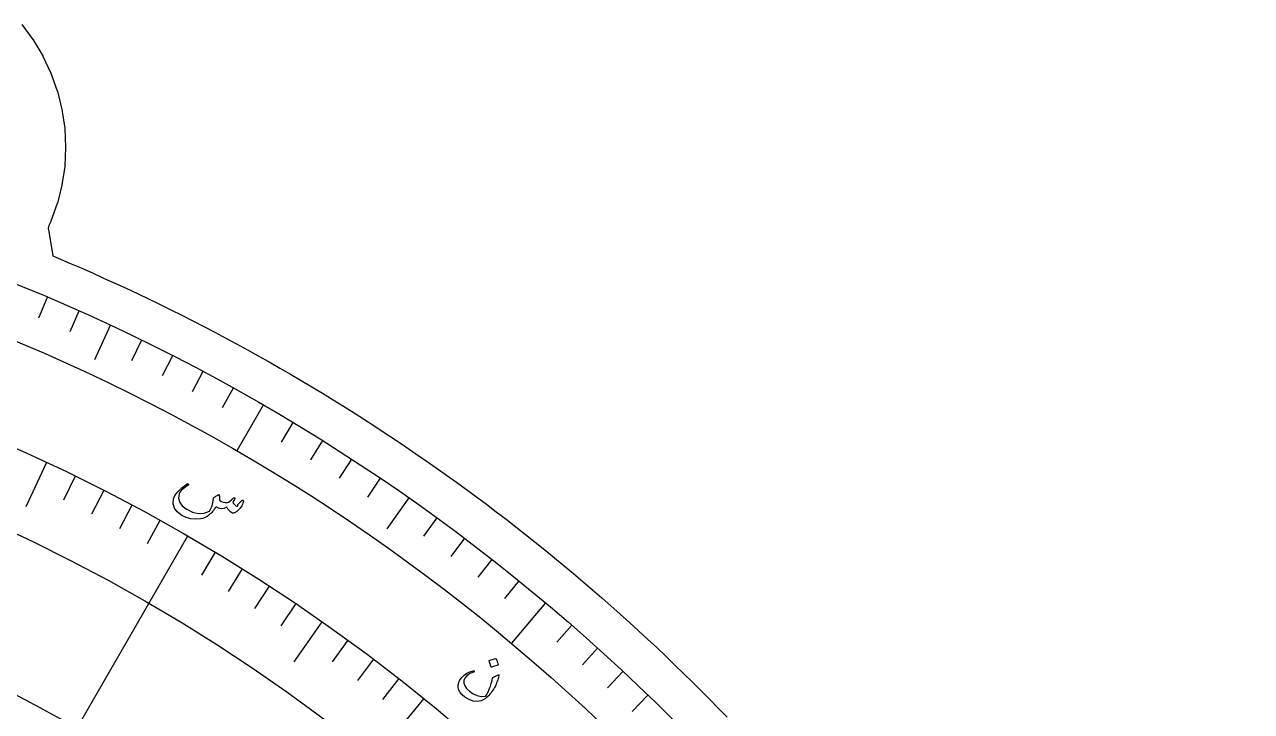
# Model space of a CAD drawing. Header units: millimetres. Extents: x -92 to 92, y -92 to 120.
# Drawn here: x 34.4 to 90.7, y 64.5 to 96 of the extents above; entities that cross this region are included whole.
import ezdxf

# ---------------------------------------------------------------- set-up
doc = ezdxf.new("R2010")
doc.units = ezdxf.units.MM
for name, color, linetype in [('CUT_OUTER', 1, 'Continuous'), ('ENGRAVE', 7, 'Continuous'), ('ENGRAVE_FINE', 8, 'Continuous'), ('TEXT', 5, 'Continuous')]:
    doc.layers.add(name, color=color, linetype=linetype)

msp = doc.modelspace()

# ---------------------------------------------------------------- linework, layer by layer
at = {"layer": 'CUT_OUTER'}
msp.add_lwpolyline([(34.2487, 95.9551), (34.7591, 95.267), (34.7672, 95.2548), (35.2077, 94.52), (35.2146, 94.507), (35.5809, 93.7325), (35.5865, 93.7189), (35.8751, 92.9123), (35.8794, 92.8982), (36.0876, 92.0672), (36.0905, 92.0528), (36.2162, 91.2053), (36.2176, 91.1907), (36.2596, 90.335), (36.2596, 90.3203), (36.2176, 89.4646), (36.2162, 89.45), (36.0905, 88.6025), (36.0876, 88.5881), (35.8794, 87.7571), (35.8751, 87.743), (35.5865, 86.9364), (35.5809, 86.9228), (35.4941, 86.7392), (35.4825, 86.7111), (35.4738, 86.6821), (35.4681, 86.6523), (35.4655, 86.622), (35.4659, 86.5917), (35.4693, 86.5616), (35.6722, 85.3444), (35.9219, 85.24), (36.4443, 85.018), (36.9652, 84.7928), (37.4848, 84.5644), (38.003, 84.3328), (38.5197, 84.098), (39.035, 83.8601), (39.5488, 83.619), (40.0612, 83.3748), (40.572, 83.1274), (41.0813, 82.8769), (41.589, 82.6232), (42.0952, 82.3665), (42.5998, 82.1067), (43.1028, 81.8437), (43.6042, 81.5777), (44.1039, 81.3086), (44.602, 81.0365), (45.0984, 80.7613), (45.5931, 80.483), (46.0861, 80.2018), (46.5773, 79.9175), (47.0668, 79.6302), (47.5545, 79.3399), (48.0404, 79.0466), (48.5245, 78.7504), (49.0068, 78.4511), (49.4873, 78.149), (49.9659, 77.8438), (50.4426, 77.5358), (50.9174, 77.2248), (51.3902, 76.9109), (51.8612, 76.5942), (52.3302, 76.2745), (52.7972, 75.952), (53.2623, 75.6266), (53.7253, 75.2984), (54.1863, 74.9673), (54.6453, 74.6334), (55.1022, 74.2967), (55.557, 73.9572), (56.0098, 73.6149), (56.4604, 73.2699), (56.9089, 72.922), (57.3553, 72.5715), (57.7995, 72.2182), (58.2415, 71.8622), (58.6814, 71.5035), (59.119, 71.1421), (59.5544, 70.778), (59.9876, 70.4112), (60.4185, 70.0418), (60.8471, 69.6698), (61.2735, 69.2951), (61.6975, 68.9178), (62.1192, 68.538), (62.5386, 68.1555), (62.9556, 67.7705), (63.3702, 67.383), (63.7825, 66.9929), (64.1924, 66.6002), (64.5998, 66.2051), (65.0048, 65.8075), (65.4074, 65.4074), (65.8075, 65.0048), (66.2051, 64.5998), (66.6002, 64.1924)], dxfattribs=at)
at = {"layer": 'ENGRAVE'}
for points in [[(38.3103, 82.1568), (37.5774, 80.5849)], [(45.325, 78.5052), (44.1109, 76.4024)], [(35.3784, 75.8693), (34.4324, 73.8405)], [(51.9947, 74.2561), (50.9999, 72.8354)], [(41.8563, 72.4972), (36.7688, 63.6853)], [(58.2687, 69.4419), (56.7079, 67.5819)], [(48.0155, 68.5733), (46.7316, 66.7396)]]:
    msp.add_lwpolyline(points, dxfattribs=at)
for radius in [90.65, 90.65, 88.2219, 83.7125, 83.7125, 80.1513, 73.5375, 73.5375, 69.6525]:
    msp.add_circle((0, 0), radius, dxfattribs=at)
at = {"layer": 'ENGRAVE_FINE'}
for points in [[(35.4198, 83.4438), (35.0132, 82.4859)], [(36.8707, 82.8129), (36.4474, 81.8622)], [(39.7383, 81.4757), (39.2822, 80.5404)], [(41.1542, 80.7697), (40.6818, 79.8425)], [(42.5576, 80.0392), (42.0691, 79.1204)], [(43.948, 79.2843), (43.4435, 78.3741)], [(46.6882, 77.7022), (46.1522, 76.8102)], [(48.0372, 76.8756), (47.4857, 75.9931)], [(49.3715, 76.0255), (48.8048, 75.1527)], [(36.6971, 75.2403), (36.1619, 74.1429)], [(50.6908, 75.1523), (50.1089, 74.2895)], [(38.0047, 74.5884), (37.4504, 73.5005)], [(39.3006, 73.9138), (38.7274, 72.8357)], [(40.5846, 73.2166), (39.9927, 72.1487)], [(53.2827, 73.3374), (52.6711, 72.4955)], [(54.5545, 72.3963), (53.9283, 71.5652)], [(43.1151, 71.7556), (42.4863, 70.709)], [(44.3609, 70.9922), (43.7138, 69.9568)], [(55.8097, 71.4332), (55.169, 70.6132)], [(57.0479, 70.4483), (56.393, 69.6396)], [(45.5931, 70.2072), (44.9281, 69.1832)], [(46.8114, 69.4008), (46.1287, 68.3886)], [(59.4718, 68.4144), (58.789, 67.6291)], [(49.205, 67.7248), (48.4873, 66.737)], [(60.6567, 67.3661), (59.9604, 66.5927)], [(50.3794, 66.8558), (49.6446, 65.8806)], [(51.5386, 65.9664), (50.7868, 65.0042)], [(61.8232, 66.2972), (61.1134, 65.5361)], [(52.682, 65.0568), (51.9136, 64.1079)], [(62.9708, 65.2082), (62.2479, 64.4596)]]:
    msp.add_lwpolyline(points, dxfattribs=at)
at = {"layer": 'TEXT'}
for points in [[(44.3443, 74.135), (44.3569, 74.1445), (44.3688, 74.1496), (44.3799, 74.1502), (44.3904, 74.1464), (44.4016, 74.1377), (44.4093, 74.1272), (44.4135, 74.115), (44.4142, 74.1009), (44.4091, 74.0553), (44.3942, 74.0038), (44.3694, 73.9466), (44.3348, 73.8836), (44.2681, 73.7867), (44.1919, 73.7024), (44.1061, 73.6305), (44.011, 73.5711), (43.9836, 73.5595), (43.9576, 73.5534), (43.9329, 73.5528), (43.9096, 73.5577), (43.8369, 73.595), (43.7688, 73.6523), (43.7053, 73.7296), (43.6462, 73.8269), (43.5145, 73.7701), (43.3894, 73.7543), (43.2707, 73.7797), (43.1584, 73.8462), (43.1191, 73.7875), (43.0796, 73.7321), (43.0399, 73.6799), (42.9999, 73.6311), (42.9595, 73.5851), (42.9185, 73.5417), (42.8768, 73.5009), (42.8344, 73.4626), (42.7503, 73.398), (42.6579, 73.3469), (42.5572, 73.3093), (42.4483, 73.285), (42.2174, 73.2688), (41.9963, 73.2909), (41.7847, 73.3511), (41.5824, 73.4497), (41.3792, 73.6044), (41.2492, 73.7819), (41.1926, 73.9826), (41.2093, 74.2068), (41.2338, 74.2773), (41.2742, 74.3542), (41.3304, 74.4377), (41.4026, 74.5275), (41.4905, 74.6211), (41.5922, 74.7127), (41.7077, 74.8024), (41.8371, 74.8899), (41.8463, 74.8948), (41.8554, 74.8969), (41.8644, 74.8963), (41.8732, 74.8928), (41.881, 74.8874), (41.8869, 74.8813), (41.8908, 74.8743), (41.8929, 74.8664), (41.892, 74.8571), (41.8887, 74.8486), (41.883, 74.8411), (41.8749, 74.8343), (41.7064, 74.7158), (41.5819, 74.6104), (41.5011, 74.5184), (41.464, 74.4399), (41.4441, 74.2322), (41.4911, 74.0467), (41.6049, 73.8834), (41.7856, 73.7417), (42.0716, 73.6025), (42.3454, 73.5393), (42.6075, 73.5525), (42.8583, 73.642), (42.9253, 73.7583), (42.9776, 73.8916), (43.0153, 74.0422), (43.0382, 74.2101), (43.0391, 74.2279), (43.0424, 74.2424), (43.0481, 74.2536), (43.0563, 74.2614), (43.0906, 74.2846), (43.1229, 74.3063), (43.1535, 74.3264), (43.1821, 74.3449), (43.2087, 74.3614), (43.233, 74.3757), (43.255, 74.3877), (43.2747, 74.3974), (43.2845, 74.4006), (43.2924, 74.3996), (43.2984, 74.3944), (43.3024, 74.3851), (43.3037, 74.379), (43.3052, 74.3699), (43.3069, 74.3578), (43.3088, 74.3427), (43.3105, 74.3248), (43.3116, 74.3043), (43.3122, 74.2812), (43.3123, 74.2556), (43.3136, 74.2055), (43.3171, 74.1676), (43.323, 74.1419), (43.3311, 74.1285), (43.4024, 74.0783), (43.4849, 74.0471), (43.5787, 74.0348), (43.6837, 74.0416), (43.7308, 74.0593), (43.7904, 74.0988), (43.8625, 74.1601), (43.9469, 74.2431), (43.955, 74.251), (43.9644, 74.2561), (43.9751, 74.2585), (43.9871, 74.2582), (43.9975, 74.2564), (44.0063, 74.2526), (44.0134, 74.2469), (44.0189, 74.2393), (44.0193, 74.2148), (44.0034, 74.1786), (43.9713, 74.1306), (43.923, 74.0709), (43.9601, 74.0008), (44.0083, 73.9405), (44.0677, 73.89), (44.1383, 73.8493), (44.15, 73.8708), (44.1574, 73.8895), (44.1608, 73.9052), (44.1599, 73.9182), (44.1579, 73.9311), (44.1587, 73.9422), (44.1624, 73.9517), (44.169, 73.9595)], [(55.9721, 66.8793), (55.978, 66.8798), (55.9842, 66.8779), (55.9906, 66.8736), (55.9972, 66.867), (56.0309, 66.8044), (56.0578, 66.7398), (56.078, 66.6731), (56.0915, 66.6045), (56.0912, 66.596), (56.0887, 66.5894), (56.0839, 66.5846), (56.0769, 66.5819), (55.7916, 66.4898), (55.7832, 66.489), (55.7764, 66.4928), (55.7713, 66.5012), (55.7678, 66.5141), (55.7649, 66.5254), (55.7598, 66.5427), (55.7527, 66.5661), (55.7435, 66.5956), (55.7318, 66.6315), (55.7175, 66.674), (55.7003, 66.7231), (55.6804, 66.7789), (55.6785, 66.7871), (55.6791, 66.7931), (55.6823, 66.7969), (55.6881, 66.7986)], [(56.1281, 66.0921), (56.1131, 66.0308), (56.0958, 65.9682), (56.0763, 65.9042), (56.0544, 65.8389), (56.0297, 65.7722), (56.0014, 65.704), (55.9697, 65.6345), (55.9345, 65.5634), (55.8974, 65.4945), (55.8579, 65.4284), (55.8158, 65.3653), (55.7713, 65.3051), (55.7242, 65.2477), (55.6744, 65.1929), (55.6218, 65.1407), (55.5666, 65.091), (55.504, 65.0428), (55.4409, 65.0028), (55.3771, 64.9709), (55.3128, 64.9473), (55.1376, 64.9178), (54.9558, 64.9358), (54.7674, 65.0011), (54.5721, 65.1137), (54.4464, 65.2136), (54.3522, 65.3202), (54.2892, 65.4336), (54.2577, 65.5539), (54.2584, 65.6742), (54.2873, 65.7917), (54.3445, 65.9064), (54.4301, 66.0183), (54.5396, 66.1213), (54.6619, 66.2062), (54.797, 66.2728), (54.945, 66.3212), (54.9647, 66.3243), (54.9799, 66.3226), (54.9905, 66.316), (54.9965, 66.3045), (54.9984, 66.2893), (54.9915, 66.2761), (54.9758, 66.2647), (54.9513, 66.2552), (54.7818, 66.1805), (54.655, 66.0916), (54.5708, 65.9885), (54.5292, 65.8715), (54.5292, 65.7499), (54.5708, 65.6285), (54.6538, 65.5071), (54.7783, 65.3856), (54.9521, 65.2667), (55.1305, 65.1885), (55.3139, 65.1511), (55.5024, 65.1545), (55.5075, 65.156), (55.5133, 65.1596), (55.5198, 65.1653), (55.527, 65.1731), (55.5777, 65.24), (55.6274, 65.3257), (55.6762, 65.4304), (55.7239, 65.5541), (55.7458, 65.6181), (55.7655, 65.6782), (55.783, 65.7345), (55.7983, 65.7868), (55.811, 65.8353), (55.821, 65.8799), (55.8281, 65.9205), (55.8324, 65.9572), (55.8354, 65.9757), (55.8408, 65.9906), (55.8486, 66.0018), (55.8588, 66.0093), (56.0959, 66.1325), (56.1125, 66.1374), (56.1234, 66.1323), (56.1286, 66.1172), (56.1281, 66.0921)]]:
    msp.add_lwpolyline(points, close=True, dxfattribs=at)

doc.saveas('drawing.dxf')
